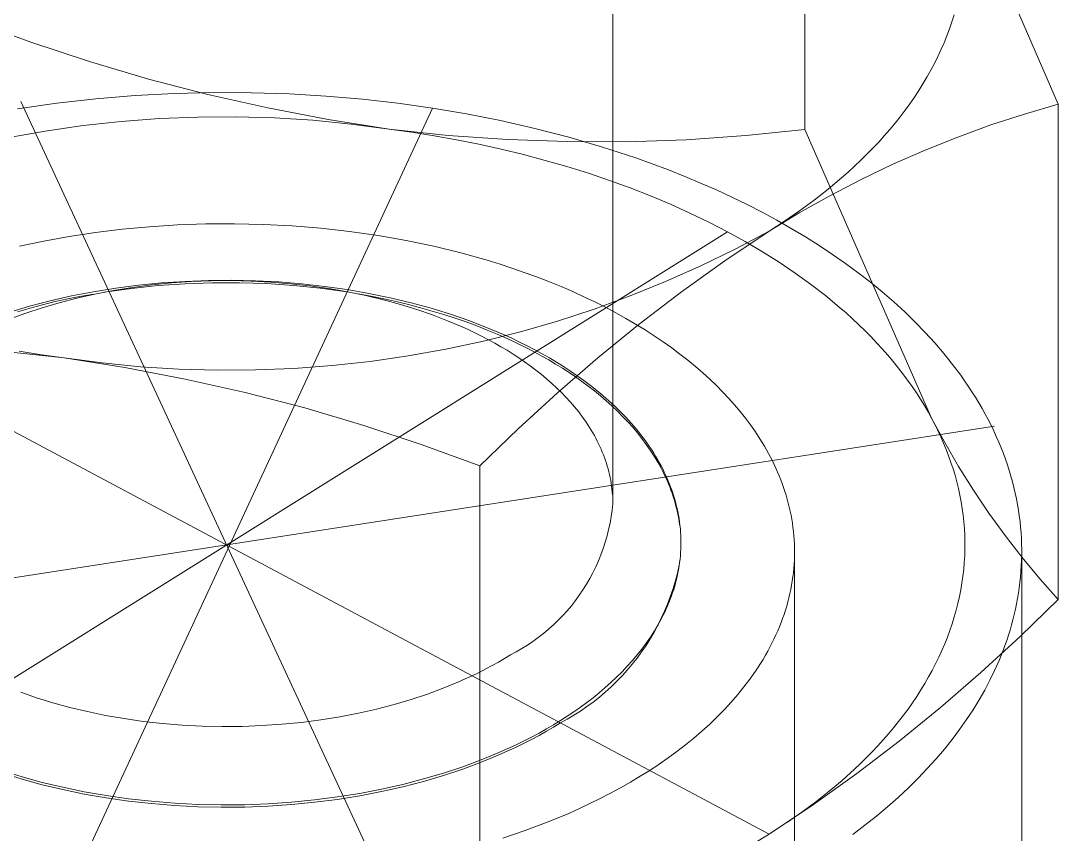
# Model space of a CAD drawing. Header units: millimetres. Extents: x -263 to 4879, y -277 to 2995.
# Drawn here: x 4066.17 to 4074.32, y 1907.69 to 1914.07 of the extents above; entities that cross this region are included whole.
import ezdxf

# ---------------------------------------------------------------- set-up
doc = ezdxf.new("R2010")
doc.units = ezdxf.units.MM
doc.layers.add('ZANO_R', color=7, linetype='Continuous', lineweight=0)

msp = doc.modelspace()

# ---------------------------------------------------------------- linework, layer by layer
at = {"layer": 'ZANO_R'}
for p, q in [((4070.8223, 1917.6569), (4070.8223, 1910.2819)), ((4072.3308, 1913.2204), (4072.3308, 1917.1088)), ((4074.3204, 1913.4181), (4073.3787, 1915.5865)), ((4073.5024, 1914.1198), (4073.485, 1914.0647)), ((4065.7999, 1914.071), (4066.2533, 1913.9044)), ((4073.485, 1914.0647), (4073.466, 1914.0097)), ((4073.4454, 1913.9549), (4073.4233, 1913.9003)), ((4073.466, 1914.0097), (4073.4454, 1913.9549)), ((4066.2533, 1913.9044), (4066.7119, 1913.7528)), ((4073.4233, 1913.9003), (4073.3996, 1913.846)), ((4073.3743, 1913.7919), (4073.3474, 1913.7381)), ((4073.3996, 1913.846), (4073.3743, 1913.7919)), ((4066.7119, 1913.7528), (4067.1751, 1913.6161)), ((4073.3474, 1913.7381), (4073.319, 1913.6845)), ((4073.2891, 1913.6313), (4073.2577, 1913.5785)), ((4073.319, 1913.6845), (4073.2891, 1913.6313)), ((4067.1751, 1913.6161), (4067.6426, 1913.4947)), ((4073.2577, 1913.5785), (4073.2247, 1913.526)), ((4067.0721, 1913.4861), (4066.7636, 1913.461)), ((4067.3791, 1913.5022), (4067.0721, 1913.4861)), ((4067.6837, 1913.5095), (4067.3791, 1913.5022)), ((4067.6426, 1913.4947), (4068.1138, 1913.3886)), ((4067.9847, 1913.5083), (4067.6837, 1913.5095)), ((4068.2812, 1913.4988), (4067.9847, 1913.5083)), ((4068.5722, 1913.4816), (4068.2812, 1913.4988)), ((4068.8571, 1913.4569), (4068.5722, 1913.4816)), ((4073.1904, 1913.4738), (4073.1545, 1913.4221)), ((4073.2247, 1913.526), (4073.1904, 1913.4738)), ((4066.4549, 1913.4267), (4066.1473, 1913.3831)), ((4069.4056, 1906.4753), (4066.1735, 1913.4396)), ((4069.4056, 1913.3872), (4066.1735, 1906.4229)), ((4066.7636, 1913.461), (4066.4549, 1913.4267)), ((4068.1138, 1913.3886), (4068.5883, 1913.298)), ((4069.1351, 1913.4253), (4068.8571, 1913.4569)), ((4069.4056, 1913.3872), (4069.1351, 1913.4253)), ((4069.6729, 1913.3421), (4069.4056, 1913.3872)), ((4073.1545, 1913.4221), (4073.1172, 1913.3708)), ((4074.0549, 1913.3409), (4074.3204, 1913.4181)), ((4074.3204, 1909.5297), (4074.3204, 1913.4181)), ((4066.9617, 1913.283), (4067.2622, 1913.3055)), ((4067.2622, 1913.3055), (4067.5633, 1913.3176)), ((4067.5633, 1913.3176), (4067.8647, 1913.3193)), ((4067.8647, 1913.3193), (4068.1659, 1913.3107)), ((4068.1659, 1913.3107), (4068.4667, 1913.2918)), ((4069.941, 1913.2893), (4069.6729, 1913.3421)), ((4073.0785, 1913.32), (4073.0385, 1913.2696)), ((4073.1172, 1913.3708), (4073.0785, 1913.32)), ((4073.792, 1913.2551), (4074.0549, 1913.3409)), ((4066.3639, 1913.2072), (4066.6621, 1913.2502)), ((4066.6621, 1913.2502), (4066.9617, 1913.283)), ((4068.4667, 1913.2918), (4068.7666, 1913.2625)), ((4068.5883, 1913.298), (4069.0654, 1913.2229)), ((4068.7666, 1913.2625), (4069.0654, 1913.2229)), ((4069.0654, 1913.2229), (4069.5304, 1913.1737)), ((4069.0654, 1913.2229), (4069.2422, 1913.1982)), ((4070.2091, 1913.2284), (4069.941, 1913.2893)), ((4070.4761, 1913.1593), (4070.2091, 1913.2284)), ((4071.8657, 1913.172), (4072.3308, 1913.2204)), ((4072.3308, 1913.2204), (4073.3256, 1910.9522)), ((4072.997, 1913.2197), (4072.9542, 1913.1702)), ((4073.0385, 1913.2696), (4072.997, 1913.2197)), ((4073.5321, 1913.1607), (4073.792, 1913.2551)), ((4066.0673, 1913.1539), (4066.3639, 1913.2072)), ((4069.2422, 1913.1982), (4069.419, 1913.17)), ((4069.419, 1913.17), (4069.5954, 1913.1384)), ((4069.5304, 1913.1737), (4069.9969, 1913.1408)), ((4069.5954, 1913.1384), (4069.7712, 1913.1033)), ((4069.9969, 1913.1408), (4070.4642, 1913.1242)), ((4070.741, 1913.0819), (4070.4761, 1913.1593)), ((4070.9318, 1913.1238), (4071.3992, 1913.1397)), ((4071.3992, 1913.1397), (4071.8657, 1913.172)), ((4072.9542, 1913.1702), (4072.9102, 1913.1213)), ((4073.2754, 1913.0578), (4073.5321, 1913.1607)), ((4069.7712, 1913.1033), (4069.9462, 1913.0648)), ((4069.9462, 1913.0648), (4070.1198, 1913.0227)), ((4070.4642, 1913.1242), (4070.9318, 1913.1238)), ((4071.0028, 1912.996), (4070.741, 1913.0819)), ((4072.8648, 1913.073), (4072.8181, 1913.0252)), ((4072.9102, 1913.1213), (4072.8648, 1913.073)), ((4073.0222, 1912.9466), (4073.2754, 1913.0578)), ((4070.1198, 1913.0227), (4070.292, 1912.9771)), ((4070.292, 1912.9771), (4070.4623, 1912.928)), ((4071.2602, 1912.9018), (4071.0028, 1912.996)), ((4072.7703, 1912.9779), (4072.7212, 1912.9312)), ((4072.8181, 1913.0252), (4072.7703, 1912.9779)), ((4070.4623, 1912.928), (4070.6305, 1912.8756)), ((4071.387, 1912.8516), (4071.2602, 1912.9018)), ((4072.7212, 1912.9312), (4072.6709, 1912.8851)), ((4072.7727, 1912.8272), (4073.0222, 1912.9466)), ((4070.6305, 1912.8756), (4070.7962, 1912.8197)), ((4070.7962, 1912.8197), (4070.9591, 1912.7605)), ((4071.5122, 1912.7992), (4071.387, 1912.8516)), ((4072.6195, 1912.8397), (4072.5135, 1912.7506)), ((4072.5274, 1912.6997), (4072.7727, 1912.8272)), ((4072.6709, 1912.8851), (4072.6195, 1912.8397)), ((4070.9591, 1912.7605), (4071.119, 1912.698)), ((4071.6358, 1912.7449), (4071.5122, 1912.7992)), ((4071.7576, 1912.6885), (4071.6358, 1912.7449)), ((4072.5135, 1912.7506), (4072.4032, 1912.6641)), ((4071.119, 1912.698), (4071.2756, 1912.6323)), ((4071.8774, 1912.63), (4071.7576, 1912.6885)), ((4072.2863, 1912.5642), (4072.5274, 1912.6997)), ((4072.4032, 1912.6641), (4072.289, 1912.5803)), ((4071.2756, 1912.6323), (4071.4285, 1912.5635)), ((4071.9952, 1912.5696), (4071.8774, 1912.63)), ((4072.1107, 1912.5073), (4071.9952, 1912.5696)), ((4072.289, 1912.5803), (4072.1711, 1912.4992)), ((4071.4285, 1912.5635), (4071.5775, 1912.4918)), ((4071.5775, 1912.4918), (4071.7224, 1912.4171)), ((4072.0498, 1912.4209), (4072.2863, 1912.5642)), ((4072.1711, 1912.4992), (4072.0498, 1912.4209)), ((4072.2239, 1912.443), (4072.1107, 1912.5073)), ((4063.8567, 1907.4978), (4071.7224, 1912.4171)), ((4066.5543, 1912.3793), (4066.7595, 1912.4104)), ((4066.7595, 1912.4104), (4066.9698, 1912.4362)), ((4066.9698, 1912.4362), (4067.1847, 1912.4562)), ((4067.1847, 1912.4562), (4067.4036, 1912.4704)), ((4067.4036, 1912.4704), (4067.6257, 1912.4783)), ((4067.6257, 1912.4783), (4067.8502, 1912.4798)), ((4067.8502, 1912.4798), (4068.0763, 1912.4747)), ((4068.0763, 1912.4747), (4068.3032, 1912.4629)), ((4068.3032, 1912.4629), (4068.5299, 1912.4443)), ((4068.5299, 1912.4443), (4068.7556, 1912.4189)), ((4068.7556, 1912.4189), (4068.9793, 1912.3867)), ((4071.7022, 1912.1876), (4072.0498, 1912.4209)), ((4071.7224, 1912.4171), (4071.8628, 1912.3397)), ((4072.0498, 1912.4209), (4071.7835, 1912.2798)), ((4072.3345, 1912.3769), (4072.2239, 1912.443)), ((4066.1617, 1912.3024), (4066.3549, 1912.3432)), ((4066.3549, 1912.3432), (4066.5543, 1912.3793)), ((4068.9793, 1912.3867), (4069.2001, 1912.3478)), ((4069.2001, 1912.3478), (4069.4172, 1912.3024)), ((4071.8628, 1912.3397), (4071.9987, 1912.2597)), ((4072.4425, 1912.309), (4072.3345, 1912.3769)), ((4069.4172, 1912.3024), (4069.6296, 1912.2507)), ((4069.6296, 1912.2507), (4069.8365, 1912.1928)), ((4071.7835, 1912.2798), (4071.5125, 1912.1479)), ((4071.9987, 1912.2597), (4072.1296, 1912.1771)), ((4072.5478, 1912.2393), (4072.4425, 1912.309)), ((4072.0498, 1907.6868), (4063.5293, 1912.2281)), ((4069.8365, 1912.1928), (4069.9377, 1912.1617)), ((4069.9377, 1912.1617), (4070.0372, 1912.1291)), ((4071.3619, 1911.944), (4071.7022, 1912.1876)), ((4072.1296, 1912.1771), (4072.2555, 1912.0923)), ((4072.6501, 1912.1679), (4072.5478, 1912.2393)), ((4072.7495, 1912.0949), (4072.6501, 1912.1679)), ((4070.0372, 1912.1291), (4070.135, 1912.0952)), ((4070.135, 1912.0952), (4070.2309, 1912.06)), ((4071.5125, 1912.1479), (4071.2372, 1912.0254)), ((4072.2555, 1912.0923), (4072.3761, 1912.0052)), ((4072.8457, 1912.0203), (4072.7495, 1912.0949)), ((4067.0983, 1911.9969), (4066.9196, 1911.9738)), ((4067.202, 1911.9998), (4067.0501, 1911.9801)), ((4067.2796, 1912.0148), (4067.0983, 1911.9969)), ((4067.3561, 1912.015), (4067.202, 1911.9998)), ((4067.4648, 1912.0088), (4067.2529, 1911.9938)), ((4067.4628, 1912.0273), (4067.2796, 1912.0148)), ((4067.5118, 1912.0256), (4067.3561, 1912.015)), ((4067.6471, 1912.0343), (4067.4628, 1912.0273)), ((4067.677, 1912.0164), (4067.4648, 1912.0088)), ((4067.6684, 1912.0315), (4067.5118, 1912.0256)), ((4067.8317, 1912.0358), (4067.6471, 1912.0343)), ((4067.8254, 1912.0328), (4067.6684, 1912.0315)), ((4067.8894, 1912.0166), (4067.677, 1912.0164)), ((4067.9821, 1912.0294), (4067.8254, 1912.0328)), ((4068.016, 1912.0318), (4067.8317, 1912.0358)), ((4068.1017, 1912.0095), (4067.8894, 1912.0166)), ((4068.1378, 1912.0213), (4067.9821, 1912.0294)), ((4068.1992, 1912.0223), (4068.016, 1912.0318)), ((4068.3136, 1911.9949), (4068.1017, 1912.0095)), ((4068.292, 1912.0087), (4068.1378, 1912.0213)), ((4068.3806, 1912.0075), (4068.1992, 1912.0223)), ((4068.444, 1911.9917), (4068.292, 1912.0087)), ((4068.5595, 1911.9874), (4068.3806, 1912.0075)), ((4070.2309, 1912.06), (4070.325, 1912.0234)), ((4070.325, 1912.0234), (4070.4171, 1911.9857)), ((4071.2372, 1912.0254), (4070.9578, 1911.9124)), ((4072.3761, 1912.0052), (4072.4914, 1911.9162)), ((4072.9386, 1911.9442), (4072.8457, 1912.0203)), ((4066.744, 1911.9455), (4066.5723, 1911.9124)), ((4066.7441, 1911.927), (4066.5931, 1911.9002)), ((4066.7549, 1911.9279), (4066.6127, 1911.8957)), ((4066.9196, 1911.9738), (4066.744, 1911.9455)), ((4066.9008, 1911.9561), (4066.7549, 1911.9279)), ((4067.0417, 1911.9715), (4066.8313, 1911.9418)), ((4067.0501, 1911.9801), (4066.9008, 1911.9561)), ((4067.2529, 1911.9938), (4067.0417, 1911.9715)), ((4068.5249, 1911.973), (4068.3136, 1911.9949)), ((4068.5934, 1911.9703), (4068.444, 1911.9917)), ((4068.7353, 1911.9438), (4068.5249, 1911.973)), ((4068.7353, 1911.9623), (4068.5595, 1911.9874)), ((4068.7396, 1911.9448), (4068.5934, 1911.9703)), ((4068.9072, 1911.9323), (4068.7353, 1911.9623)), ((4068.882, 1911.9154), (4068.7396, 1911.9448)), ((4068.9231, 1911.9107), (4068.8217, 1911.9294)), ((4069.0748, 1911.8977), (4068.9072, 1911.9323)), ((4070.4171, 1911.9857), (4070.5072, 1911.9468)), ((4070.5072, 1911.9468), (4070.5952, 1911.9067)), ((4071.0291, 1911.6902), (4071.3619, 1911.944)), ((4072.4914, 1911.9162), (4072.6011, 1911.8253)), ((4073.0282, 1911.8666), (4072.9386, 1911.9442)), ((4066.4051, 1911.8745), (4066.2428, 1911.8323)), ((4066.4431, 1911.8682), (4066.2943, 1911.831)), ((4066.4748, 1911.8598), (4066.3415, 1911.8205)), ((4066.5723, 1911.9124), (4066.4051, 1911.8745)), ((4066.5931, 1911.9002), (4066.4431, 1911.8682)), ((4066.6127, 1911.8957), (4066.4748, 1911.8598)), ((4069.0203, 1911.8823), (4068.882, 1911.9154)), ((4069.0229, 1911.8905), (4068.9231, 1911.9107)), ((4069.1541, 1911.8457), (4069.0203, 1911.8823)), ((4069.1211, 1911.8686), (4069.0229, 1911.8905)), ((4069.2375, 1911.8587), (4069.0748, 1911.8977)), ((4069.2175, 1911.8453), (4069.1211, 1911.8686)), ((4069.2831, 1911.8059), (4069.1541, 1911.8457)), ((4069.312, 1911.8205), (4069.2175, 1911.8453)), ((4069.395, 1911.8156), (4069.2375, 1911.8587)), ((4070.5952, 1911.9067), (4070.681, 1911.8656)), ((4070.9578, 1911.9124), (4070.6747, 1911.8092)), ((4070.681, 1911.8656), (4070.7646, 1911.8234)), ((4073.1144, 1911.7877), (4073.0282, 1911.8666)), ((4066.2428, 1911.8323), (4066.086, 1911.786)), ((4066.2132, 1911.7778), (4066.0901, 1911.7322)), ((4066.2943, 1911.831), (4066.1469, 1911.7887)), ((4066.3415, 1911.8205), (4066.2132, 1911.7778)), ((4069.4069, 1911.7632), (4069.2831, 1911.8059)), ((4069.4046, 1911.7943), (4069.312, 1911.8205)), ((4069.5467, 1911.7688), (4069.395, 1911.8156)), ((4069.4952, 1911.7668), (4069.4046, 1911.7943)), ((4069.5253, 1911.7178), (4069.4069, 1911.7632)), ((4069.5836, 1911.7381), (4069.4952, 1911.7668)), ((4069.6923, 1911.7186), (4069.5467, 1911.7688)), ((4070.6747, 1911.8092), (4070.3882, 1911.7157)), ((4070.7646, 1911.8234), (4070.8459, 1911.7803)), ((4070.8459, 1911.7803), (4070.925, 1911.7363)), ((4072.6011, 1911.8253), (4072.6538, 1911.7792)), ((4072.6538, 1911.7792), (4072.7051, 1911.7327)), ((4073.197, 1911.7075), (4073.1144, 1911.7877)), ((4069.6382, 1911.67), (4069.5253, 1911.7178)), ((4069.67, 1911.7081), (4069.5836, 1911.7381)), ((4069.754, 1911.6771), (4069.67, 1911.7081)), ((4069.8316, 1911.6652), (4069.6923, 1911.7186)), ((4069.8359, 1911.645), (4069.754, 1911.6771)), ((4070.3882, 1911.7157), (4070.0986, 1911.6321)), ((4070.7042, 1911.4265), (4071.0291, 1911.6902)), ((4070.925, 1911.7363), (4071.0017, 1911.6914)), ((4071.0017, 1911.6914), (4071.076, 1911.6458)), ((4072.7051, 1911.7327), (4072.755, 1911.6858)), ((4072.755, 1911.6858), (4072.8034, 1911.6386)), ((4073.276, 1911.6261), (4073.197, 1911.7075)), ((4069.6925, 1911.6454), (4069.6382, 1911.67)), ((4069.7453, 1911.6202), (4069.6925, 1911.6454)), ((4069.7968, 1911.5946), (4069.7453, 1911.6202)), ((4069.8467, 1911.5685), (4069.7968, 1911.5946)), ((4070.0986, 1911.6321), (4069.8064, 1911.5586)), ((4069.9644, 1911.609), (4069.8316, 1911.6652)), ((4069.9154, 1911.6119), (4069.8359, 1911.645)), ((4069.9926, 1911.5779), (4069.9154, 1911.6119)), ((4070.0283, 1911.58), (4069.9644, 1911.609)), ((4071.076, 1911.6458), (4071.148, 1911.5994)), ((4071.148, 1911.5994), (4071.2175, 1911.5523)), ((4072.8034, 1911.6386), (4072.8503, 1911.591)), ((4072.8503, 1911.591), (4072.8958, 1911.5431)), ((4073.3513, 1911.5436), (4073.276, 1911.6261)), ((4069.8064, 1911.5586), (4069.5118, 1911.4951)), ((4069.8957, 1911.5418), (4069.8467, 1911.5685)), ((4069.944, 1911.5143), (4069.8957, 1911.5418)), ((4069.9917, 1911.4859), (4069.944, 1911.5143)), ((4070.0674, 1911.543), (4069.9926, 1911.5779)), ((4070.0905, 1911.5504), (4070.0283, 1911.58)), ((4070.1398, 1911.5074), (4070.0674, 1911.543)), ((4070.151, 1911.5202), (4070.0905, 1911.5504)), ((4070.2098, 1911.4896), (4070.151, 1911.5202)), ((4071.2175, 1911.5523), (4071.2846, 1911.5046)), ((4072.8958, 1911.5431), (4072.9398, 1911.495)), ((4073.4228, 1911.46), (4073.3513, 1911.5436)), ((4066.0487, 1911.4752), (4066.5137, 1911.4261)), ((4066.3369, 1911.4508), (4066.1601, 1911.4789)), ((4066.5137, 1911.4261), (4066.3369, 1911.4508)), ((4069.2152, 1911.4418), (4068.9169, 1911.3987)), ((4069.5118, 1911.4951), (4069.2152, 1911.4418)), ((4070.0386, 1911.4566), (4069.9917, 1911.4859)), ((4070.0848, 1911.4264), (4070.0386, 1911.4566)), ((4070.2098, 1911.4711), (4070.1398, 1911.5074)), ((4070.2674, 1911.4582), (4070.2098, 1911.4896)), ((4070.265, 1911.441), (4070.2098, 1911.4711)), ((4070.3195, 1911.41), (4070.265, 1911.441)), ((4070.3242, 1911.4258), (4070.2674, 1911.4582)), ((4071.2846, 1911.5046), (4071.3493, 1911.4564)), ((4071.3493, 1911.4564), (4071.4115, 1911.4076)), ((4072.9398, 1911.495), (4072.9823, 1911.4465)), ((4072.9823, 1911.4465), (4073.0234, 1911.3978)), ((4073.4905, 1911.3755), (4073.4228, 1911.46)), ((4066.8124, 1911.3865), (4066.5137, 1911.4261)), ((4066.5137, 1911.4261), (4066.9908, 1911.351)), ((4067.1124, 1911.3572), (4066.8124, 1911.3865)), ((4066.9908, 1911.351), (4067.4652, 1911.2603)), ((4067.4131, 1911.3382), (4067.1124, 1911.3572)), ((4068.6174, 1911.366), (4068.3168, 1911.3435)), ((4068.9169, 1911.3987), (4068.6174, 1911.366)), ((4070.1301, 1911.3955), (4070.0848, 1911.4264)), ((4070.1745, 1911.3636), (4070.1301, 1911.3955)), ((4070.2179, 1911.3309), (4070.1745, 1911.3636)), ((4070.3733, 1911.3781), (4070.3195, 1911.41)), ((4070.3803, 1911.3924), (4070.3242, 1911.4258)), ((4070.4263, 1911.3453), (4070.3733, 1911.3781)), ((4070.4355, 1911.3579), (4070.3803, 1911.3924)), ((4070.3873, 1911.153), (4070.7042, 1911.4265)), ((4070.4785, 1911.3115), (4070.4263, 1911.3453)), ((4070.4898, 1911.3224), (4070.4355, 1911.3579)), ((4071.4115, 1911.4076), (4071.4713, 1911.3584)), ((4071.4713, 1911.3584), (4071.5286, 1911.3087)), ((4073.0234, 1911.3978), (4073.0629, 1911.3489)), ((4073.0629, 1911.3489), (4073.1009, 1911.2998)), ((4073.5543, 1911.2901), (4073.4905, 1911.3755)), ((4067.7144, 1911.3296), (4067.4131, 1911.3382)), ((4068.0157, 1911.3314), (4067.7144, 1911.3296)), ((4068.3168, 1911.3435), (4068.0157, 1911.3314)), ((4070.2602, 1911.2974), (4070.2179, 1911.3309)), ((4070.3015, 1911.2631), (4070.2602, 1911.2974)), ((4070.5298, 1911.2767), (4070.4785, 1911.3115)), ((4070.5431, 1911.286), (4070.4898, 1911.3224)), ((4070.5801, 1911.2411), (4070.5298, 1911.2767)), ((4070.5953, 1911.2485), (4070.5431, 1911.286)), ((4071.5286, 1911.3087), (4071.5835, 1911.2588)), ((4073.1009, 1911.2998), (4073.1375, 1911.2506)), ((4073.5848, 1911.2471), (4073.5543, 1911.2901)), ((4067.4652, 1911.2603), (4067.9364, 1911.1542)), ((4070.3416, 1911.228), (4070.3015, 1911.2631)), ((4070.3805, 1911.192), (4070.3416, 1911.228)), ((4070.4181, 1911.1554), (4070.3805, 1911.192)), ((4070.6294, 1911.2046), (4070.5801, 1911.2411)), ((4070.6464, 1911.21), (4070.5953, 1911.2485)), ((4070.6776, 1911.1671), (4070.6294, 1911.2046)), ((4070.6962, 1911.1706), (4070.6464, 1911.21)), ((4071.5835, 1911.2588), (4071.6359, 1911.2085)), ((4071.6359, 1911.2085), (4071.6859, 1911.158)), ((4073.1375, 1911.2506), (4073.1726, 1911.2011)), ((4073.1726, 1911.2011), (4073.2061, 1911.1515)), ((4073.6142, 1911.2039), (4073.5848, 1911.2471)), ((4073.6427, 1911.1605), (4073.6142, 1911.2039)), ((4067.9364, 1911.1542), (4068.4039, 1911.0328)), ((4070.0789, 1910.8701), (4070.3873, 1911.153)), ((4070.4543, 1911.118), (4070.4181, 1911.1554)), ((4070.4892, 1911.0798), (4070.4543, 1911.118)), ((4070.7246, 1911.1288), (4070.6776, 1911.1671)), ((4070.7448, 1911.1302), (4070.6962, 1911.1706)), ((4070.7704, 1911.0896), (4070.7246, 1911.1288)), ((4070.792, 1911.0889), (4070.7448, 1911.1302)), ((4071.6859, 1911.158), (4071.7335, 1911.1073)), ((4071.7335, 1911.1073), (4071.7788, 1911.0565)), ((4073.2061, 1911.1515), (4073.2382, 1911.1018)), ((4073.2382, 1911.1018), (4073.2688, 1911.052)), ((4073.6701, 1911.117), (4073.6427, 1911.1605)), ((4073.6966, 1911.0733), (4073.6701, 1911.117)), ((4068.4039, 1911.0328), (4068.8672, 1910.8962)), ((4070.5226, 1911.041), (4070.4892, 1911.0798)), ((4070.5544, 1911.0015), (4070.5226, 1911.041)), ((4070.8149, 1911.0495), (4070.7704, 1911.0896)), ((4070.8377, 1911.0467), (4070.792, 1911.0889)), ((4070.858, 1911.0087), (4070.8149, 1911.0495)), ((4070.8819, 1911.0035), (4070.8377, 1911.0467)), ((4071.7788, 1911.0565), (4071.8221, 1911.0051)), ((4073.2688, 1911.052), (4073.298, 1911.0022)), ((4073.722, 1911.0295), (4073.6966, 1911.0733)), ((4073.7464, 1910.9856), (4073.722, 1911.0295)), ((4070.5847, 1910.9614), (4070.5544, 1911.0015)), ((4070.6134, 1910.9206), (4070.5847, 1910.9614)), ((4070.8997, 1910.967), (4070.858, 1911.0087)), ((4070.9246, 1910.9595), (4070.8819, 1911.0035)), ((4070.94, 1910.9245), (4070.8997, 1910.967)), ((4070.9656, 1910.9146), (4070.9246, 1910.9595)), ((4071.8221, 1911.0051), (4071.8637, 1910.9527)), ((4071.8637, 1910.9527), (4071.9037, 1910.8993)), ((4073.298, 1911.0022), (4073.3256, 1910.9522)), ((4073.3256, 1910.9522), (4073.4288, 1910.7606)), ((4073.3256, 1910.9522), (4073.351, 1910.9039)), ((4073.7699, 1910.9416), (4073.7464, 1910.9856)), ((4073.7923, 1910.8974), (4073.7699, 1910.9416)), ((4061.7583, 1909.0244), (4073.8208, 1910.8905)), ((4068.8672, 1910.8962), (4069.3258, 1910.7445)), ((4069.7791, 1910.578), (4070.0789, 1910.8701)), ((4070.6271, 1910.9), (4070.6134, 1910.9206)), ((4070.6404, 1910.8793), (4070.6271, 1910.9)), ((4070.6533, 1910.8584), (4070.6404, 1910.8793)), ((4070.6657, 1910.8374), (4070.6533, 1910.8584)), ((4070.9787, 1910.8812), (4070.94, 1910.9245)), ((4071.0049, 1910.869), (4070.9656, 1910.9146)), ((4071.0158, 1910.8372), (4070.9787, 1910.8812)), ((4071.0424, 1910.8225), (4071.0049, 1910.869)), ((4071.9037, 1910.8993), (4071.9419, 1910.8449)), ((4073.351, 1910.9039), (4073.3751, 1910.8552)), ((4073.8137, 1910.8532), (4073.7923, 1910.8974)), ((4070.6777, 1910.8163), (4070.6657, 1910.8374)), ((4070.6892, 1910.795), (4070.6777, 1910.8163)), ((4070.7003, 1910.7736), (4070.6892, 1910.795)), ((4071.0513, 1910.7925), (4071.0158, 1910.8372)), ((4071.078, 1910.7753), (4071.0424, 1910.8225)), ((4071.085, 1910.7471), (4071.0513, 1910.7925)), ((4071.1117, 1910.7273), (4071.078, 1910.7753)), ((4071.9419, 1910.8449), (4071.9782, 1910.7896)), ((4071.9782, 1910.7896), (4072.0125, 1910.7333)), ((4073.3751, 1910.8552), (4073.3981, 1910.8061)), ((4073.3981, 1910.8061), (4073.4199, 1910.7566)), ((4073.8341, 1910.8089), (4073.8137, 1910.8532)), ((4073.8535, 1910.7645), (4073.8341, 1910.8089)), ((4069.3258, 1910.7445), (4069.7791, 1910.578)), ((4070.7109, 1910.7522), (4070.7003, 1910.7736)), ((4070.7211, 1910.7306), (4070.7109, 1910.7522)), ((4070.7308, 1910.7089), (4070.7211, 1910.7306)), ((4070.74, 1910.6871), (4070.7308, 1910.7089)), ((4071.117, 1910.701), (4071.085, 1910.7471)), ((4071.1279, 1910.7031), (4071.1117, 1910.7273)), ((4071.1472, 1910.6544), (4071.117, 1910.701)), ((4071.1435, 1910.6787), (4071.1279, 1910.7031)), ((4072.0125, 1910.7333), (4072.0449, 1910.6762)), ((4073.4199, 1910.7566), (4073.4404, 1910.7068)), ((4073.4288, 1910.7606), (4073.5383, 1910.5726)), ((4073.4404, 1910.7068), (4073.4597, 1910.6566)), ((4073.8719, 1910.7201), (4073.8535, 1910.7645)), ((4073.8893, 1910.6756), (4073.8719, 1910.7201)), ((4070.7488, 1910.6652), (4070.74, 1910.6871)), ((4070.7571, 1910.6432), (4070.7488, 1910.6652)), ((4070.7649, 1910.6211), (4070.7571, 1910.6432)), ((4070.7722, 1910.599), (4070.7649, 1910.6211)), ((4071.1586, 1910.6541), (4071.1435, 1910.6787)), ((4071.1755, 1910.6071), (4071.1472, 1910.6544)), ((4071.1733, 1910.6294), (4071.1586, 1910.6541)), ((4071.1874, 1910.6046), (4071.1733, 1910.6294)), ((4072.0449, 1910.6762), (4072.0602, 1910.6473)), ((4072.0602, 1910.6473), (4072.0751, 1910.6182)), ((4072.0751, 1910.6182), (4072.0894, 1910.5889)), ((4073.4597, 1910.6566), (4073.4777, 1910.6061)), ((4073.9056, 1910.631), (4073.8893, 1910.6756)), ((4073.921, 1910.5865), (4073.9056, 1910.631)), ((4069.7791, 1906.6896), (4069.7791, 1910.578)), ((4070.779, 1910.5768), (4070.7722, 1910.599)), ((4070.7854, 1910.5545), (4070.779, 1910.5768)), ((4070.7912, 1910.5322), (4070.7854, 1910.5545)), ((4070.7966, 1910.5098), (4070.7912, 1910.5322)), ((4071.1889, 1910.5833), (4071.1755, 1910.6071)), ((4071.2009, 1910.5796), (4071.1874, 1910.6046)), ((4071.2019, 1910.5593), (4071.1889, 1910.5833)), ((4071.214, 1910.5544), (4071.2009, 1910.5796)), ((4071.2143, 1910.5352), (4071.2019, 1910.5593)), ((4071.2265, 1910.5292), (4071.214, 1910.5544)), ((4071.2263, 1910.511), (4071.2143, 1910.5352)), ((4072.0894, 1910.5889), (4072.1032, 1910.5593)), ((4072.1032, 1910.5593), (4072.1164, 1910.5296)), ((4073.4777, 1910.6061), (4073.4944, 1910.5552)), ((4073.4944, 1910.5552), (4073.5097, 1910.5041)), ((4073.5383, 1910.5726), (4073.6539, 1910.3882)), ((4073.9353, 1910.5419), (4073.921, 1910.5865)), ((4073.9487, 1910.4973), (4073.9353, 1910.5419)), ((4070.8014, 1910.4873), (4070.7966, 1910.5098)), ((4070.8058, 1910.4648), (4070.8014, 1910.4873)), ((4070.8096, 1910.4423), (4070.8058, 1910.4648)), ((4071.2378, 1910.4867), (4071.2263, 1910.511)), ((4071.2384, 1910.5038), (4071.2265, 1910.5292)), ((4071.2488, 1910.4622), (4071.2378, 1910.4867)), ((4071.2499, 1910.4782), (4071.2384, 1910.5038)), ((4071.2592, 1910.4377), (4071.2488, 1910.4622)), ((4071.2607, 1910.4526), (4071.2499, 1910.4782)), ((4071.271, 1910.4268), (4071.2607, 1910.4526)), ((4072.1164, 1910.5296), (4072.129, 1910.4997)), ((4072.129, 1910.4997), (4072.141, 1910.4696)), ((4072.141, 1910.4696), (4072.1525, 1910.4394)), ((4073.5097, 1910.5041), (4073.5238, 1910.4526)), ((4073.5238, 1910.4526), (4073.5365, 1910.4009)), ((4073.9611, 1910.4528), (4073.9487, 1910.4973)), ((4073.9724, 1910.4082), (4073.9611, 1910.4528)), ((4070.8129, 1910.4197), (4070.8096, 1910.4423)), ((4070.8158, 1910.3971), (4070.8129, 1910.4197)), ((4070.8181, 1910.3745), (4070.8158, 1910.3971)), ((4070.8199, 1910.3518), (4070.8181, 1910.3745)), ((4071.2692, 1910.413), (4071.2592, 1910.4377)), ((4071.2787, 1910.3883), (4071.2692, 1910.413)), ((4071.2808, 1910.401), (4071.271, 1910.4268)), ((4071.2876, 1910.3634), (4071.2787, 1910.3883)), ((4071.29, 1910.375), (4071.2808, 1910.401)), ((4071.2986, 1910.349), (4071.29, 1910.375)), ((4072.1525, 1910.4394), (4072.1633, 1910.4089)), ((4072.1633, 1910.4089), (4072.1736, 1910.3783)), ((4072.1736, 1910.3783), (4072.1832, 1910.3475)), ((4073.5365, 1910.4009), (4073.5478, 1910.3489)), ((4073.6539, 1910.3882), (4073.7757, 1910.2079)), ((4073.9828, 1910.3637), (4073.9724, 1910.4082)), ((4071.296, 1910.3385), (4071.2876, 1910.3634)), ((4071.3039, 1910.3135), (4071.296, 1910.3385)), ((4071.3066, 1910.3228), (4071.2986, 1910.349)), ((4071.3112, 1910.2884), (4071.3039, 1910.3135)), ((4071.3141, 1910.2966), (4071.3066, 1910.3228)), ((4071.318, 1910.2632), (4071.3112, 1910.2884)), ((4071.3209, 1910.2703), (4071.3141, 1910.2966)), ((4072.1832, 1910.3475), (4072.1922, 1910.3166)), ((4072.1922, 1910.3166), (4072.2006, 1910.2855)), ((4073.5478, 1910.3489), (4073.5577, 1910.2967)), ((4073.5577, 1910.2967), (4073.5662, 1910.2443)), ((4073.9922, 1910.3193), (4073.9828, 1910.3637)), ((4074.0006, 1910.2748), (4073.9922, 1910.3193)), ((4070.8096, 1910.1795), (4070.8168, 1910.2306)), ((4070.8168, 1910.2306), (4070.8223, 1910.2819)), ((4071.3243, 1910.238), (4071.318, 1910.2632)), ((4071.3272, 1910.244), (4071.3209, 1910.2703)), ((4071.33, 1910.2127), (4071.3243, 1910.238)), ((4071.3329, 1910.2176), (4071.3272, 1910.244)), ((4071.3352, 1910.1874), (4071.33, 1910.2127)), ((4071.338, 1910.1911), (4071.3329, 1910.2176)), ((4072.2006, 1910.2855), (4072.2084, 1910.2542)), ((4072.2084, 1910.2542), (4072.2155, 1910.2228)), ((4072.2155, 1910.2228), (4072.2219, 1910.1913)), ((4073.5662, 1910.2443), (4073.5733, 1910.1917)), ((4073.7757, 1910.2079), (4073.9033, 1910.0316)), ((4074.0081, 1910.2305), (4074.0006, 1910.2748)), ((4074.0145, 1910.1862), (4074.0081, 1910.2305)), ((4070.7897, 1910.0781), (4070.8005, 1910.1286)), ((4070.8005, 1910.1286), (4070.8096, 1910.1795)), ((4071.3399, 1910.162), (4071.3352, 1910.1874)), ((4071.3426, 1910.1646), (4071.338, 1910.1911)), ((4071.344, 1910.1366), (4071.3399, 1910.162)), ((4071.3465, 1910.138), (4071.3426, 1910.1646)), ((4071.3476, 1910.1112), (4071.344, 1910.1366)), ((4071.3498, 1910.1114), (4071.3465, 1910.138)), ((4072.2219, 1910.1913), (4072.2277, 1910.1596)), ((4072.2277, 1910.1596), (4072.2328, 1910.1278)), ((4072.2328, 1910.1278), (4072.2373, 1910.0959)), ((4073.5733, 1910.1917), (4073.579, 1910.1389)), ((4073.579, 1910.1389), (4073.5833, 1910.0859)), ((4074.0201, 1910.142), (4074.0145, 1910.1862)), ((4074.0246, 1910.0979), (4074.0201, 1910.142)), ((4070.7771, 1910.0281), (4070.7897, 1910.0781)), ((4071.3526, 1910.0848), (4071.3498, 1910.1114)), ((4071.3547, 1910.0582), (4071.3526, 1910.0848)), ((4071.3562, 1910.0315), (4071.3547, 1910.0582)), ((4072.2373, 1910.0959), (4072.2411, 1910.0639)), ((4072.2411, 1910.0639), (4072.2441, 1910.0318)), ((4073.5833, 1910.0859), (4073.5861, 1910.0328)), ((4074.0282, 1910.0538), (4074.0246, 1910.0979)), ((4074.0309, 1910.0099), (4074.0282, 1910.0538)), ((4070.7467, 1909.9294), (4070.7627, 1909.9784)), ((4070.7627, 1909.9784), (4070.7771, 1910.0281)), ((4071.3572, 1910.0049), (4071.3562, 1910.0315)), ((4071.3575, 1909.9782), (4071.3572, 1910.0049)), ((4071.3573, 1909.9516), (4071.3575, 1909.9782)), ((4072.2441, 1910.0318), (4072.2465, 1909.9996)), ((4072.2465, 1909.9996), (4072.2482, 1909.9673)), ((4072.2482, 1909.9673), (4072.2493, 1909.935)), ((4073.5861, 1910.0328), (4073.5874, 1909.9796)), ((4073.5874, 1909.9796), (4073.5873, 1909.9262)), ((4073.9033, 1910.0316), (4074.0368, 1909.8597)), ((4074.0327, 1909.9661), (4074.0309, 1910.0099)), ((4074.0335, 1909.9225), (4074.0327, 1909.9661)), ((4070.7095, 1909.833), (4070.7289, 1909.8809)), ((4070.7289, 1909.8809), (4070.7467, 1909.9294)), ((4071.353, 1909.8717), (4071.355, 1909.8983)), ((4071.355, 1909.8983), (4071.3565, 1909.9249)), ((4071.3565, 1909.9249), (4071.3573, 1909.9516)), ((4072.2496, 1909.9025), (4072.2491, 1909.87)), ((4072.2493, 1909.935), (4072.2496, 1909.9025)), ((4073.5873, 1909.9262), (4073.5857, 1909.8728)), ((4074.0324, 1909.8356), (4074.0334, 1909.879)), ((4074.0334, 1909.879), (4074.0335, 1909.9225)), ((4070.6884, 1909.7859), (4070.7095, 1909.833)), ((4071.3405, 1909.785), (4071.3522, 1909.845)), ((4071.3433, 1909.7922), (4071.3471, 1909.8187)), ((4071.3471, 1909.8187), (4071.3504, 1909.8452)), ((4071.3504, 1909.8452), (4071.353, 1909.8717)), ((4072.2462, 1909.8048), (4072.2436, 1909.7721)), ((4072.248, 1909.8374), (4072.2462, 1909.8048)), ((4072.2491, 1909.87), (4072.248, 1909.8374)), ((4072.2496, 1909.87), (4072.2496, 1822.5068)), ((4073.5826, 1909.8193), (4073.5781, 1909.7658)), ((4073.5857, 1909.8728), (4073.5826, 1909.8193)), ((4074.0305, 1909.7924), (4074.0324, 1909.8356)), ((4074.0336, 1909.8619), (4074.0336, 1904.0785)), ((4074.0368, 1909.8597), (4074.1758, 1909.6924)), ((4070.6414, 1909.694), (4070.6657, 1909.7395)), ((4070.6657, 1909.7395), (4070.6884, 1909.7859)), ((4071.3111, 1909.6665), (4071.3268, 1909.7255)), ((4071.3268, 1909.7255), (4071.3405, 1909.785)), ((4071.3284, 1909.7131), (4071.3339, 1909.7394)), ((4071.3339, 1909.7394), (4071.3389, 1909.7658)), ((4071.3389, 1909.7658), (4071.3433, 1909.7922)), ((4072.2403, 1909.7394), (4072.2363, 1909.7067)), ((4072.2436, 1909.7721), (4072.2403, 1909.7394)), ((4073.5781, 1909.7658), (4073.572, 1909.7123)), ((4074.0241, 1909.7064), (4074.0277, 1909.7493)), ((4074.0277, 1909.7493), (4074.0305, 1909.7924)), ((4070.588, 1909.6056), (4070.6155, 1909.6493)), ((4070.6155, 1909.6493), (4070.6414, 1909.694)), ((4071.2934, 1909.6081), (4071.3111, 1909.6665)), ((4071.3004, 1909.6087), (4071.3082, 1909.6347)), ((4071.3082, 1909.6347), (4071.3155, 1909.6607)), ((4071.3155, 1909.6607), (4071.3222, 1909.6869)), ((4071.3222, 1909.6869), (4071.3284, 1909.7131)), ((4072.2261, 1909.6412), (4072.2199, 1909.6085)), ((4072.2316, 1909.674), (4072.2261, 1909.6412)), ((4072.2363, 1909.7067), (4072.2316, 1909.674)), ((4073.5644, 1909.6587), (4073.5554, 1909.6052)), ((4073.572, 1909.7123), (4073.5644, 1909.6587)), ((4074.0142, 1909.6212), (4074.0196, 1909.6637)), ((4074.0196, 1909.6637), (4074.0241, 1909.7064)), ((4074.1758, 1909.6924), (4074.3204, 1909.5297)), ((4070.5286, 1909.5211), (4070.5591, 1909.5628)), ((4070.5591, 1909.5628), (4070.588, 1909.6056)), ((4071.2735, 1909.5314), (4071.283, 1909.5571)), ((4071.2737, 1909.5502), (4071.2934, 1909.6081)), ((4071.283, 1909.5571), (4071.292, 1909.5828)), ((4071.292, 1909.5828), (4071.3004, 1909.6087)), ((4072.2129, 1909.5757), (4072.2052, 1909.543)), ((4072.2199, 1909.6085), (4072.2129, 1909.5757)), ((4073.5554, 1909.6052), (4073.5448, 1909.5517)), ((4074.0009, 1909.5367), (4074.008, 1909.5789)), ((4074.008, 1909.5789), (4074.0142, 1909.6212)), ((4070.4635, 1909.441), (4070.4968, 1909.4805)), ((4070.4968, 1909.4805), (4070.5286, 1909.5211)), ((4071.2285, 1909.4367), (4071.2521, 1909.4931)), ((4071.2416, 1909.4551), (4071.2528, 1909.4804)), ((4071.2521, 1909.4931), (4071.2737, 1909.5502)), ((4071.2528, 1909.4804), (4071.2634, 1909.5058)), ((4071.2634, 1909.5058), (4071.2735, 1909.5314)), ((4072.1877, 1909.4776), (4072.1778, 1909.4449)), ((4072.1968, 1909.5102), (4072.1877, 1909.4776)), ((4072.2052, 1909.543), (4072.1968, 1909.5102)), ((4073.5328, 1909.4983), (4073.5192, 1909.445)), ((4073.5448, 1909.5517), (4073.5328, 1909.4983)), ((4073.9843, 1909.4531), (4073.993, 1909.4948)), ((4073.993, 1909.4948), (4074.0009, 1909.5367)), ((4074.3204, 1909.5297), (4074.0207, 1909.2376)), ((4070.3929, 1909.3656), (4070.4289, 1909.4027)), ((4070.4289, 1909.4027), (4070.4635, 1909.441)), ((4071.2031, 1909.3812), (4071.2285, 1909.4367)), ((4071.205, 1909.38), (4071.2177, 1909.4049)), ((4071.2177, 1909.4049), (4071.2299, 1909.4299)), ((4071.2299, 1909.4299), (4071.2416, 1909.4551)), ((4072.1671, 1909.4123), (4072.1558, 1909.3798)), ((4072.1778, 1909.4449), (4072.1671, 1909.4123)), ((4073.5042, 1909.3917), (4073.4876, 1909.3386)), ((4073.5192, 1909.445), (4073.5042, 1909.3917)), ((4073.9645, 1909.3704), (4073.9748, 1909.4117)), ((4073.9748, 1909.4117), (4073.9843, 1909.4531)), ((4070.3173, 1909.2953), (4070.3557, 1909.3298)), ((4070.3557, 1909.3298), (4070.3929, 1909.3656)), ((4071.1467, 1909.2729), (4071.1758, 1909.3266)), ((4071.1637, 1909.3062), (4071.178, 1909.3307)), ((4071.1758, 1909.3266), (4071.2031, 1909.3812)), ((4071.178, 1909.3307), (4071.1917, 1909.3553)), ((4071.1917, 1909.3553), (4071.205, 1909.38)), ((4072.1308, 1909.3148), (4072.1173, 1909.2825)), ((4072.1437, 1909.3473), (4072.1308, 1909.3148)), ((4072.1558, 1909.3798), (4072.1437, 1909.3473)), ((4073.4876, 1909.3386), (4073.4696, 1909.2857)), ((4073.9416, 1909.2887), (4073.9535, 1909.3294)), ((4073.9535, 1909.3294), (4073.9645, 1909.3704)), ((4070.1951, 1909.2002), (4070.2369, 1909.2305)), ((4070.2369, 1909.2305), (4070.2777, 1909.2622)), ((4070.2777, 1909.2622), (4070.3173, 1909.2953)), ((4071.0852, 1909.1866), (4071.118, 1909.2339)), ((4071.1158, 1909.2202), (4071.1467, 1909.2729)), ((4071.118, 1909.2339), (4071.149, 1909.2819)), ((4071.149, 1909.2819), (4071.1637, 1909.3062)), ((4072.103, 1909.2503), (4072.0879, 1909.2181)), ((4072.1173, 1909.2825), (4072.103, 1909.2503)), ((4073.4501, 1909.2329), (4073.4291, 1909.1802)), ((4073.4696, 1909.2857), (4073.4501, 1909.2329)), ((4074.0207, 1909.2376), (4073.7123, 1908.9546)), ((4073.9157, 1909.2079), (4073.929, 1909.2481)), ((4073.929, 1909.2481), (4073.9416, 1909.2887)), ((4070.1084, 1909.1441), (4070.1522, 1909.1714)), ((4070.1522, 1909.1714), (4070.1951, 1909.2002)), ((4071.0487, 1909.1181), (4071.0831, 1909.1686)), ((4071.0505, 1909.1399), (4071.0852, 1909.1866)), ((4071.0831, 1909.1686), (4071.1158, 1909.2202)), ((4072.0557, 1909.1541), (4072.0385, 1909.1223)), ((4072.0722, 1909.1861), (4072.0557, 1909.1541)), ((4072.0879, 1909.2181), (4072.0722, 1909.1861)), ((4073.4291, 1909.1802), (4073.4067, 1909.1278)), ((4073.8868, 1909.1282), (4073.9016, 1909.1679)), ((4073.9016, 1909.1679), (4073.9157, 1909.2079)), ((4069.924, 1909.038), (4069.9718, 1909.0659)), ((4069.9718, 1909.0659), (4070.018, 1909.0942)), ((4070.018, 1909.0942), (4070.0636, 1909.1184)), ((4070.0636, 1909.1184), (4070.1084, 1909.1441)), ((4070.9749, 1909.0208), (4071.0126, 1909.0688)), ((4070.976, 1909.0491), (4071.0141, 1909.0941)), ((4071.0126, 1909.0688), (4071.0487, 1909.1181)), ((4071.0141, 1909.0941), (4071.0505, 1909.1399)), ((4072.0206, 1909.0906), (4072.002, 1909.0591)), ((4072.0385, 1909.1223), (4072.0206, 1909.0906)), ((4073.3828, 1909.0757), (4073.3574, 1909.0237)), ((4073.4067, 1909.1278), (4073.3828, 1909.0757)), ((4073.8552, 1909.0495), (4073.8714, 1909.0887)), ((4073.8714, 1909.0887), (4073.8868, 1909.1282)), ((4069.7719, 1908.9568), (4069.8241, 1908.9834)), ((4069.8241, 1908.9834), (4069.8748, 1909.0105)), ((4069.8748, 1909.0105), (4069.924, 1909.038)), ((4070.8949, 1908.9615), (4070.9362, 1909.0048)), ((4070.9355, 1908.9741), (4070.9749, 1909.0208)), ((4070.9362, 1909.0048), (4070.976, 1909.0491)), ((4071.9627, 1908.9964), (4071.942, 1908.9653)), ((4071.9827, 1909.0277), (4071.9627, 1908.9964)), ((4072.002, 1909.0591), (4071.9827, 1909.0277)), ((4073.3574, 1909.0237), (4073.3307, 1908.9721)), ((4073.8208, 1908.972), (4073.8552, 1909.0495)), ((4069.6064, 1908.8799), (4069.663, 1908.905)), ((4069.663, 1908.905), (4069.7182, 1908.9306)), ((4069.7182, 1908.9306), (4069.7719, 1908.9568)), ((4070.8078, 1908.8774), (4070.8521, 1908.919)), ((4070.8521, 1908.919), (4070.8949, 1908.9615)), ((4070.8523, 1908.8848), (4070.8947, 1908.9287)), ((4070.8947, 1908.9287), (4070.9355, 1908.9741)), ((4071.8985, 1908.9036), (4071.8523, 1908.8427)), ((4071.942, 1908.9653), (4071.8985, 1908.9036)), ((4073.3025, 1908.9207), (4073.2729, 1908.8696)), ((4073.3307, 1908.9721), (4073.3025, 1908.9207)), ((4073.7123, 1908.9546), (4073.3955, 1908.6812)), ((4073.7834, 1908.8949), (4073.8208, 1908.972)), ((4069.3659, 1908.786), (4069.4889, 1908.8316)), ((4069.4889, 1908.8316), (4069.5484, 1908.8555)), ((4069.5484, 1908.8555), (4069.6064, 1908.8799)), ((4070.7154, 1908.7969), (4070.7623, 1908.8367)), ((4070.7623, 1908.8367), (4070.8078, 1908.8774)), ((4070.7631, 1908.8013), (4070.8084, 1908.8423)), ((4070.8084, 1908.8423), (4070.8523, 1908.8848)), ((4071.8523, 1908.8427), (4071.8035, 1908.7825)), ((4073.2729, 1908.8696), (4073.2419, 1908.8189)), ((4073.7428, 1908.8177), (4073.7834, 1908.8949)), ((4066.1722, 1908.8007), (4066.296, 1908.758)), ((4066.296, 1908.758), (4066.4249, 1908.7182)), ((4069.1043, 1908.704), (4069.2376, 1908.7434)), ((4069.2376, 1908.7434), (4069.3659, 1908.786)), ((4070.6181, 1908.7203), (4070.6673, 1908.7581)), ((4070.6673, 1908.7581), (4070.7154, 1908.7969)), ((4070.6685, 1908.724), (4070.7165, 1908.7618)), ((4070.7165, 1908.7618), (4070.7631, 1908.8013)), ((4071.8035, 1908.7825), (4071.7521, 1908.7232)), ((4073.2095, 1908.7685), (4073.1758, 1908.7185)), ((4073.2419, 1908.8189), (4073.2095, 1908.7685)), ((4073.6512, 1908.6629), (4073.6987, 1908.7403)), ((4073.6987, 1908.7403), (4073.7428, 1908.8177)), ((4066.4249, 1908.7182), (4066.5587, 1908.6816)), ((4066.5587, 1908.6816), (4066.6971, 1908.6485)), ((4068.8242, 1908.636), (4068.9663, 1908.6681)), ((4068.9663, 1908.6681), (4069.1043, 1908.704)), ((4070.5165, 1908.6475), (4070.5678, 1908.6834)), ((4070.5678, 1908.6834), (4070.6181, 1908.7203)), ((4070.569, 1908.6532), (4070.6194, 1908.6877)), ((4070.6194, 1908.6877), (4070.6685, 1908.724)), ((4071.6982, 1908.6648), (4071.6418, 1908.6073)), ((4071.7521, 1908.7232), (4071.6982, 1908.6648)), ((4073.3955, 1908.6812), (4073.0705, 1908.4174)), ((4073.1407, 1908.6688), (4073.1044, 1908.6196)), ((4073.1758, 1908.7185), (4073.1407, 1908.6688)), ((4073.6002, 1908.5855), (4073.6512, 1908.6629)), ((4066.6971, 1908.6485), (4066.8395, 1908.6191)), ((4066.8395, 1908.6191), (4066.9857, 1908.5936)), ((4066.9857, 1908.5936), (4067.135, 1908.5722)), ((4068.3771, 1908.5641), (4068.529, 1908.5838)), ((4068.529, 1908.5838), (4068.6782, 1908.6078)), ((4068.6782, 1908.6078), (4068.8242, 1908.636)), ((4070.3569, 1908.5454), (4070.4112, 1908.5786)), ((4070.4112, 1908.5786), (4070.4643, 1908.6126)), ((4070.4112, 1908.5601), (4070.4648, 1908.5894)), ((4070.4643, 1908.6126), (4070.5165, 1908.6475)), ((4070.4648, 1908.5894), (4070.5174, 1908.6204)), ((4070.5174, 1908.6204), (4070.569, 1908.6532)), ((4071.6418, 1908.6073), (4071.583, 1908.5509)), ((4073.1044, 1908.6196), (4073.0667, 1908.5707)), ((4073.5457, 1908.5081), (4073.6002, 1908.5855)), ((4067.135, 1908.5722), (4067.2871, 1908.5551)), ((4067.2871, 1908.5551), (4067.4413, 1908.5425)), ((4067.4413, 1908.5425), (4067.597, 1908.5345)), ((4067.597, 1908.5345), (4067.7537, 1908.5311)), ((4067.7537, 1908.5311), (4067.9106, 1908.5323)), ((4067.9106, 1908.5323), (4068.0673, 1908.5383)), ((4068.0673, 1908.5383), (4068.2229, 1908.5489)), ((4068.2229, 1908.5489), (4068.3771, 1908.5641)), ((4070.2428, 1908.4802), (4070.3007, 1908.5125)), ((4070.2428, 1908.4617), (4070.3007, 1908.494)), ((4070.3007, 1908.5125), (4070.3569, 1908.5454)), ((4070.3007, 1908.494), (4070.3569, 1908.5269)), ((4070.3569, 1908.5269), (4070.4112, 1908.5601)), ((4071.522, 1908.4955), (4071.4587, 1908.4412)), ((4071.583, 1908.5509), (4071.522, 1908.4955)), ((4073.0277, 1908.5223), (4072.9875, 1908.4744)), ((4073.0667, 1908.5707), (4073.0277, 1908.5223)), ((4073.4877, 1908.4309), (4073.5457, 1908.5081)), ((4070.0586, 1908.3862), (4070.1217, 1908.4169)), ((4070.1217, 1908.4169), (4070.1831, 1908.4483)), ((4070.1217, 1908.3984), (4070.1831, 1908.4298)), ((4070.1831, 1908.4483), (4070.2428, 1908.4802)), ((4070.1831, 1908.4298), (4070.2428, 1908.4617)), ((4071.4587, 1908.4412), (4071.3934, 1908.388)), ((4073.0705, 1908.4174), (4072.7377, 1908.1636)), ((4072.946, 1908.4269), (4072.9033, 1908.3799)), ((4072.9875, 1908.4744), (4072.946, 1908.4269)), ((4073.426, 1908.3539), (4073.4877, 1908.4309)), ((4069.9271, 1908.3265), (4069.9937, 1908.356)), ((4069.9271, 1908.308), (4069.9937, 1908.3375)), ((4069.9937, 1908.356), (4070.0586, 1908.3862)), ((4069.9937, 1908.3375), (4070.0586, 1908.3677)), ((4070.0586, 1908.3677), (4070.1217, 1908.3984)), ((4071.3259, 1908.336), (4071.2566, 1908.2852)), ((4071.3934, 1908.388), (4071.3259, 1908.336)), ((4072.8595, 1908.3334), (4072.8144, 1908.2874)), ((4072.9033, 1908.3799), (4072.8595, 1908.3334)), ((4073.3608, 1908.2773), (4073.426, 1908.3539)), ((4069.6441, 1908.2161), (4069.7888, 1908.2697)), ((4069.6441, 1908.1976), (4069.7888, 1908.2512)), ((4069.7888, 1908.2697), (4069.8588, 1908.2978)), ((4069.7888, 1908.2512), (4069.8588, 1908.2793)), ((4069.8588, 1908.2978), (4069.9271, 1908.3265)), ((4069.8588, 1908.2793), (4069.9271, 1908.308)), ((4071.2566, 1908.2852), (4071.1853, 1908.2357)), ((4072.8144, 1908.2874), (4072.7683, 1908.2419)), ((4073.2919, 1908.201), (4073.3608, 1908.2773)), ((4066.0324, 1908.1831), (4066.1841, 1908.1363)), ((4069.4931, 1908.1659), (4069.6441, 1908.2161)), ((4069.4931, 1908.1474), (4069.6441, 1908.1976)), ((4071.1123, 1908.1874), (4071.0376, 1908.1404)), ((4071.1853, 1908.2357), (4071.1123, 1908.1874)), ((4072.721, 1908.197), (4072.6232, 1908.1087)), ((4072.7683, 1908.2419), (4072.721, 1908.197)), ((4073.2195, 1908.1252), (4073.2919, 1908.201)), ((4066.0324, 1908.1646), (4066.1841, 1908.1178)), ((4066.1841, 1908.1363), (4066.3415, 1908.0932)), ((4066.1841, 1908.1178), (4066.3415, 1908.0747)), ((4066.3415, 1908.0932), (4066.5043, 1908.0542)), ((4069.174, 1908.0774), (4069.3363, 1908.1196)), ((4069.174, 1908.0589), (4069.3363, 1908.1011)), ((4069.3363, 1908.1196), (4069.4931, 1908.1659)), ((4069.3363, 1908.1011), (4069.4931, 1908.1474)), ((4070.9614, 1908.0948), (4070.8837, 1908.0505)), ((4071.0376, 1908.1404), (4070.9614, 1908.0948)), ((4072.7377, 1908.1636), (4072.3973, 1907.92)), ((4072.6232, 1908.1087), (4072.5212, 1908.0228)), ((4073.1433, 1908.0499), (4073.2195, 1908.1252)), ((4066.3415, 1908.0747), (4066.5043, 1908.0357)), ((4066.5043, 1908.0542), (4066.6719, 1908.0196)), ((4066.5043, 1908.0357), (4066.6719, 1908.0011)), ((4066.6719, 1908.0196), (4066.8438, 1907.9896)), ((4068.6595, 1907.9781), (4068.835, 1908.0064)), ((4068.835, 1908.0064), (4069.0067, 1908.0395)), ((4068.835, 1907.9879), (4069.0067, 1908.021)), ((4069.0067, 1908.0395), (4069.174, 1908.0774)), ((4069.0067, 1908.021), (4069.174, 1908.0589)), ((4070.8046, 1908.0076), (4070.7243, 1907.966)), ((4070.8837, 1908.0505), (4070.8046, 1908.0076)), ((4072.5212, 1908.0228), (4072.4154, 1907.9393)), ((4073.0635, 1907.9752), (4073.1433, 1908.0499)), ((4066.6719, 1908.0011), (4066.8438, 1907.9711)), ((4066.8438, 1907.9896), (4067.0195, 1907.9645)), ((4066.8438, 1907.9711), (4067.0195, 1907.946)), ((4067.0195, 1907.9645), (4067.1984, 1907.9444)), ((4067.0195, 1907.946), (4067.1984, 1907.9259)), ((4067.1984, 1907.9444), (4067.3798, 1907.9296)), ((4067.1984, 1907.9259), (4067.3798, 1907.9111)), ((4067.3798, 1907.9296), (4067.563, 1907.9201)), ((4067.932, 1907.9176), (4068.1163, 1907.9246)), ((4068.1163, 1907.9246), (4068.2994, 1907.9371)), ((4068.2994, 1907.9371), (4068.4807, 1907.955)), ((4068.2994, 1907.9186), (4068.4807, 1907.9365)), ((4068.4807, 1907.955), (4068.6595, 1907.9781)), ((4068.4807, 1907.9365), (4068.6595, 1907.9596)), ((4068.6595, 1907.9596), (4068.835, 1907.9879)), ((4070.6427, 1907.9259), (4070.5601, 1907.8871)), ((4070.7243, 1907.966), (4070.6427, 1907.9259)), ((4072.4154, 1907.9393), (4072.3058, 1907.8582)), ((4072.9801, 1907.9012), (4073.0635, 1907.9752)), ((4067.3798, 1907.9111), (4067.563, 1907.9016)), ((4067.563, 1907.9201), (4067.7473, 1907.9161)), ((4067.563, 1907.9016), (4067.7473, 1907.8976)), ((4067.7473, 1907.9161), (4067.932, 1907.9176)), ((4067.7473, 1907.8976), (4067.932, 1907.8991)), ((4067.932, 1907.8991), (4068.1163, 1907.9061)), ((4068.1163, 1907.9061), (4068.2994, 1907.9186)), ((4070.4765, 1907.8498), (4070.3921, 1907.8139)), ((4070.5601, 1907.8871), (4070.4765, 1907.8498)), ((4072.3973, 1907.92), (4072.0498, 1907.6868)), ((4072.3058, 1907.8582), (4072.1929, 1907.7797)), ((4072.8931, 1907.828), (4072.9801, 1907.9012)), ((4070.3068, 1907.7794), (4070.1343, 1907.7146)), ((4070.3921, 1907.8139), (4070.3068, 1907.7794)), ((4072.8025, 1907.7557), (4072.8931, 1907.828)), ((4070.1343, 1907.7146), (4069.9598, 1907.6555)), ((4072.0498, 1907.6868), (4071.8133, 1907.5435)), ((4072.7083, 1907.6844), (4072.8025, 1907.7557))]:
    msp.add_line(p, q, dxfattribs=at)

doc.saveas('drawing.dxf')
